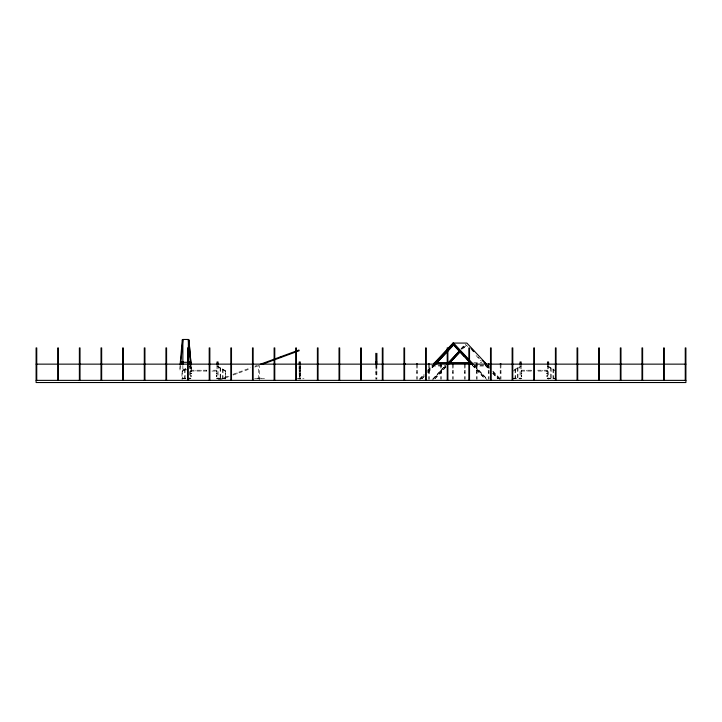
<?xml version="1.0" encoding="UTF-8"?>
<svg xmlns="http://www.w3.org/2000/svg" width="722" height="722" viewBox="0 0 722 722"><rect width="100%" height="100%" fill="white"/><g stroke="black" fill="none" stroke-linecap="round" stroke-linejoin="round"><path stroke-width="0.54" stroke-dasharray="3.61 2.71" d="M180.058 365.395L179.634 370.169L180.175 370.224L180.59 365.449M489.308 367.119L487.828 365.522L474.516 365.522L474.083 366.884M487.828 365.522L486.664 366.884M300.036 370.937C300.172 369.132 298.448 371.613 300.271 370.909M419.374 379.068L423.832 374.285M427.55 370.305L432.009 365.522L445.321 365.522L445.618 366.036L432.234 380.368M420.412 378.779L424.13 374.799M427.848 370.81L432.316 366.036L445.618 366.036M419.292 380.368L424.5 374.799M427.469 371.613L432.677 366.036M421.693 378.788L423.922 376.406M427.623 372.435L434.319 365.26M422.063 378.788L424.283 376.406M427.984 372.435L434.689 365.26M432.686 379.068L445.321 365.522M461.042 348.69L464.778 344.683M433.362 378.779L445.257 366.036M460.97 349.195L465.464 344.385M461.34 349.195L465.825 344.385M434.644 378.788L445.754 366.884M462.423 349.024L466.574 344.963L462.026 349.836M435.005 378.788L446.115 366.884M300.271 371.18L299.188 371.18M300.271 373.346L299.188 373.346M300.271 376.036L299.188 376.036M185.807 368.59L181.962 370.819L181.962 379.312M189.534 366.433L190.617 365.801M181.962 371.451L185.807 369.213M189.534 367.056L190.617 366.424M514.398 369.709L521.131 365.801M513.017 371.135L521.131 366.424M218.45 379.646L228.757 375.855M232.881 374.33L250.76 367.76M254.992 366.198L257.104 365.422M219.741 379.98L229.018 376.559M233.143 375.043L250.696 368.59M254.821 367.065L258.954 365.549M254.622 378.427L266.526 378.752M190.978 369.998L191.529 370.169L191.14 365.72M473.794 362.688L481.935 362.688M299.188 365.801L299.188 371.451M300.271 365.801L300.271 371.451M433.173 366.884L432.009 365.522M299.188 367.633L299.45 379.312M300.271 367.633L300.009 379.312M416.603 367.994L417.37 367.994M428.543 367.994L429.319 367.994M440.483 367.994L441.259 367.994M452.423 367.994L453.199 367.994M464.363 367.994L465.139 367.994M476.312 367.994L477.08 367.994M488.252 367.994L489.029 367.994M500.193 367.994L500.969 367.994M182.865 369.168L186.168 369.168M188.361 369.872L182.865 369.872L182.865 363.283M375.81 369.908L376.893 369.908M190.617 370.205L209.606 370.205M216.997 370.205L211.717 370.205L211.717 371.054L216.997 371.063M521.131 370.205L534.84 370.205M547.502 370.205L536.951 370.205L536.951 371.054L547.502 371.063M182.287 370.639L182.504 379.294M225.327 370.639L225.111 379.294M298.926 370.819L299.45 370.819M300.009 370.819L300.523 370.819M190.617 370.909L191.267 370.909L191.267 371.613L190.617 371.613M216.997 370.909L216.347 370.909L216.347 371.613L216.997 371.613M521.131 370.909L521.78 370.909L521.78 371.613L521.131 371.613M547.502 370.909L546.852 370.909L546.852 371.613L547.502 371.613M190.617 371.063L209.606 371.063M521.131 371.063L534.84 371.063M190.617 371.18L191.267 371.18M216.347 371.18L216.997 371.18M521.131 371.18L521.78 371.18M546.852 371.18L547.502 371.18M416.603 372.128L417.37 372.128M428.543 372.128L429.319 372.128M440.483 372.128L441.259 372.128M452.423 372.128L453.199 372.128M464.363 372.128L465.139 372.128M476.312 372.128L477.08 372.128M488.252 372.128L489.029 372.128M500.193 372.128L500.969 372.128M375.81 372.796L376.893 372.796M190.617 373.066L191.267 373.066L191.267 373.779L190.617 373.779M216.997 373.066L216.347 373.066L216.347 373.779L216.997 373.779M299.188 373.066L300.271 373.066M521.131 373.066L521.78 373.066L521.78 373.779L521.131 373.779M547.502 373.066L546.852 373.066L546.852 373.779L547.502 373.779M190.617 373.229L191.267 373.229M216.347 373.229L216.997 373.229M521.131 373.229L521.78 373.229M546.852 373.229L547.502 373.229M190.617 373.346L191.267 373.346M216.347 373.346L216.997 373.346M521.131 373.346L521.78 373.346M546.852 373.346L547.502 373.346M299.188 375.494L300.271 375.494M190.617 375.765L191.267 375.765L191.267 376.469L190.617 376.469M216.997 375.765L216.347 375.765L216.347 376.469L216.997 376.469M299.188 375.765L300.271 375.765M521.131 375.765L521.78 375.765L521.78 376.469L521.131 376.469M547.502 375.765L546.852 375.765L546.852 376.469L547.502 376.469M190.617 375.927L191.267 375.927M216.347 375.927L216.997 375.927M521.131 375.927L521.78 375.927M546.852 375.927L547.502 375.927M190.617 376.036L191.267 376.036M216.347 376.036L216.997 376.036M521.131 376.036L521.78 376.036M546.852 376.036L547.502 376.036M181.962 378.193L186.294 378.193M187.368 378.193L190.617 378.193M216.997 378.193L225.652 378.193M299.188 378.193L298.926 378.734M300.271 378.193L300.523 378.734M512.476 378.193L521.131 378.193M547.502 378.193L556.157 378.193M181.962 378.734L188.451 378.734M189.534 378.734L191.032 378.752M216.582 378.752L225.652 378.734M296.345 378.752L304.052 378.752M513.017 378.734L521.537 378.752M547.096 378.752L555.615 378.734M179.67 369.854L180.202 369.899M547.502 365.801L554.234 369.709M547.502 366.424L555.615 371.135M216.997 365.801L225.652 370.819L225.652 379.312M216.997 366.424L225.652 371.451M493.027 371.099L500.463 379.068M489.011 367.624L487.531 366.036L474.219 366.036L487.603 380.368M492.729 371.613L499.425 378.779M487.16 366.036L489.39 368.419M493.108 372.408L500.545 380.368M477.937 357.137L479.453 358.762M485.518 365.26L489.254 369.258M492.955 373.229L498.144 378.788M466.213 344.963L467.73 346.587M476.06 355.522L481.366 361.199M485.148 365.26L488.884 369.258M492.594 373.229L497.774 378.788M474.516 365.522L487.151 379.068M474.58 366.036L486.475 378.779M472.567 365.26L485.193 378.788M472.206 365.26L484.832 378.788M237.006 372.814L237.267 373.527M191.177 365.395L191.565 369.854L191.005 369.682M190.635 365.449L190.996 370.224M553.548 369.303L553.548 378.734M553.007 368.996L553.007 378.734M551.202 367.949L551.202 378.734M550.66 367.633L550.66 378.734M548.585 365.224L548.585 379.294M547.502 365.323L547.502 378.752M542.231 370.215L542.231 371.054M531.681 370.215L531.681 371.054M526.401 370.215L526.401 371.054M521.131 365.323L521.131 378.752M520.048 365.224L520.048 379.294M517.972 367.633L517.972 378.734M517.43 367.949L517.43 378.734M515.625 368.996L515.625 378.734M515.084 369.303L515.084 378.734M500.969 363.861L500.969 379.339M500.193 363.861L500.193 379.339M489.029 363.861L489.029 379.339M488.252 363.861L488.252 379.339M477.08 363.861L477.08 379.339M476.312 363.861L476.312 379.339M465.139 363.861L465.139 379.339M464.363 363.861L464.363 379.339M453.199 363.861L453.199 379.339M452.423 363.861L452.423 379.339M441.259 363.861L441.259 379.339M440.483 363.861L440.483 379.339M429.319 363.861L429.319 379.339M428.543 363.861L428.543 379.339M417.37 363.861L417.37 379.339M416.603 363.861L416.603 379.339M376.893 364.836L376.893 379.294M376.352 365.224L376.352 379.294M375.81 364.836L375.81 379.294M300.271 365.224L300.271 379.294M299.188 365.224L299.188 379.294M261.12 378.175L256.788 378.175M259.279 380.368L259.279 365.549L258.629 365.549L258.629 380.368M223.035 369.303L223.035 378.734M222.493 368.996L222.493 378.734M220.688 367.949L220.688 378.734M220.147 367.633L220.147 378.734M218.08 365.224L218.08 379.294M216.997 365.323L216.997 378.752M206.447 370.215L206.447 371.054M201.167 370.215L201.167 371.054M195.897 370.215L195.897 371.054M190.617 365.323L190.617 378.752M189.534 365.224L189.534 379.294M185.121 368.996L185.121 378.734M184.579 369.303L184.579 378.734"/><path stroke-width="1.08" d="M180.121 364.61L182.296 339.791L182.837 339.845M180.662 364.655L182.801 340.161L182.26 340.116M471.222 362.688L471.222 363.446M471.872 363.067L434.292 363.067L471.502 363.067M485.184 363.067C485.861 364.177 484.615 361.875 485.545 363.067M433.507 363.924L452.965 343.076L466.872 343.076L486.33 363.924M433.805 364.43L453.56 343.076L473.018 363.924M446.142 351.605L447.64 349.999M435.077 364.448L453.263 344.963L452.965 343.076M435.447 364.448L453.624 344.963L453.263 343.591L472.72 364.43M446.756 364.43L459.472 350.802M448.615 362.823L459.842 350.802M448.028 364.448L460.149 351.461M448.389 364.448L459.752 352.273M434.942 362.688L434.942 363.446M260.281 364.258L298.935 350.035L299.197 350.739L262.05 364.411M188.397 339.845L188.938 339.791L191.077 364.285M453.624 344.963L471.448 364.448M183.018 361.532L180.933 361.532M188.216 361.532L190.292 361.532M182.982 361.857L180.906 361.857L182.982 361.966M188.18 361.857L190.265 361.966M188.18 361.966L190.617 361.975L190.617 364.213M375.81 361.975L376.893 361.975M182.865 362.3L188.361 362.3M404.654 363.861L405.43 363.861M416.603 363.861L417.37 363.861M428.543 363.861L429.319 363.861M440.483 363.861L441.259 363.861M452.423 363.861L453.199 363.861M464.363 363.861L465.139 363.861M476.312 363.861L477.08 363.861M488.252 363.861L489.029 363.861M500.193 363.861L500.969 363.861M182.883 363.96L180.717 364.078M188.289 363.96L190.446 364.078M36.1 364.141L57.742 364.141M58.392 364.141L79.375 364.141M80.025 364.141L101.017 364.141M101.667 364.141L122.65 364.141M123.3 364.141L144.292 364.141M144.941 364.141L165.934 364.141M166.583 364.141L187.567 364.141M188.216 364.141L209.209 364.141M209.858 364.141L230.841 364.141M231.491 364.141L252.483 364.141M253.133 364.141L274.125 364.141M274.775 364.141L295.758 364.141M296.408 364.141L317.4 364.141M318.05 364.141L339.033 364.141M339.683 364.141L360.675 364.141M361.325 364.141L382.317 364.141M382.967 364.141L403.95 364.141M404.6 364.141L425.592 364.141M426.242 364.141L447.225 364.141M447.875 364.141L468.867 364.141M469.517 364.141L490.509 364.141M491.159 364.141L512.142 364.141M512.791 364.141L533.784 364.141M534.433 364.141L555.417 364.141M556.066 364.141L577.058 364.141M577.708 364.141L598.7 364.141M599.35 364.141L620.333 364.141M620.983 364.141L641.975 364.141M642.625 364.141L663.608 364.141M664.258 364.141L685.9 364.141M36.1 380.368L685.9 380.368M471.06 348.392L474.056 351.605M482.287 360.422L486.032 364.43M472.197 349.999L473.695 351.605M455.14 346.587L464.237 356.334M467.269 359.574L468.777 361.199M280.38 356.858L280.641 357.57M191.041 364.61L188.902 340.116L188.361 340.161L190.509 364.655M685.25 380.368L685.25 347.914L685.9 347.914L685.9 382.534L36.1 382.534L36.1 347.914L36.75 347.914L36.75 380.368M664.258 380.368L664.258 347.914L663.608 347.914L663.608 380.368M642.625 380.368L642.625 347.914L641.975 347.914L641.975 380.368M620.983 380.368L620.983 347.914L620.333 347.914L620.333 380.368M599.35 380.368L599.35 347.914L598.7 347.914L598.7 380.368M577.708 380.368L577.708 347.914L577.058 347.914L577.058 380.368M556.066 380.368L556.066 347.914L555.417 347.914L555.417 380.368M548.585 364.204L548.585 361.975L547.502 361.975L547.502 364.213M534.433 380.368L534.433 347.914L533.784 347.914L533.784 380.368M521.131 364.213L521.131 361.975L520.048 361.975L520.048 364.204M512.791 380.368L512.791 347.914L512.142 347.914L512.142 380.368M491.159 380.368L491.159 347.914L490.509 347.914L490.509 380.368M469.517 380.368L469.517 347.914L468.867 347.914L468.867 380.368M447.875 380.368L447.875 347.914L447.225 347.914L447.225 380.368M426.242 380.368L426.242 347.914L425.592 347.914L425.592 380.368M404.6 380.368L404.6 347.914L403.95 347.914L403.95 380.368M382.967 380.368L382.967 347.914L382.317 347.914L382.317 380.368M376.893 353.32L376.893 364.141M375.81 353.32L375.81 364.141M361.325 380.368L361.325 347.914L360.675 347.914L360.675 380.368M339.683 380.368L339.683 347.914L339.033 347.914L339.033 380.368M318.05 380.368L318.05 347.914L317.4 347.914L317.4 380.368M300.271 364.213L300.271 361.975L299.188 361.975L299.188 364.213M296.408 380.368L296.408 347.914L295.758 347.914L295.758 380.368M274.775 380.368L274.775 347.914L274.125 347.914L274.125 380.368M253.133 380.368L253.133 347.914L252.483 347.914L252.483 380.368M231.491 380.368L231.491 347.914L230.841 347.914L230.841 380.368M218.08 364.204L218.08 361.975L216.997 361.975L216.997 364.213M209.858 380.368L209.858 347.914L209.209 347.914L209.209 380.368M189.534 361.975L189.534 364.204M188.361 364.267L188.361 339.466L182.865 339.466L182.865 364.267M188.216 380.368L188.216 347.914L187.567 347.914L187.567 380.368M166.583 380.368L166.583 347.914L165.934 347.914L165.934 380.368M144.941 380.368L144.941 347.914L144.292 347.914L144.292 380.368M123.3 380.368L123.3 347.914L122.65 347.914L122.65 380.368M101.667 380.368L101.667 347.914L101.017 347.914L101.017 380.368M80.025 380.368L80.025 347.914L79.375 347.914L79.375 380.368M58.392 380.368L58.392 347.914L57.742 347.914L57.742 380.368"/></g></svg>
